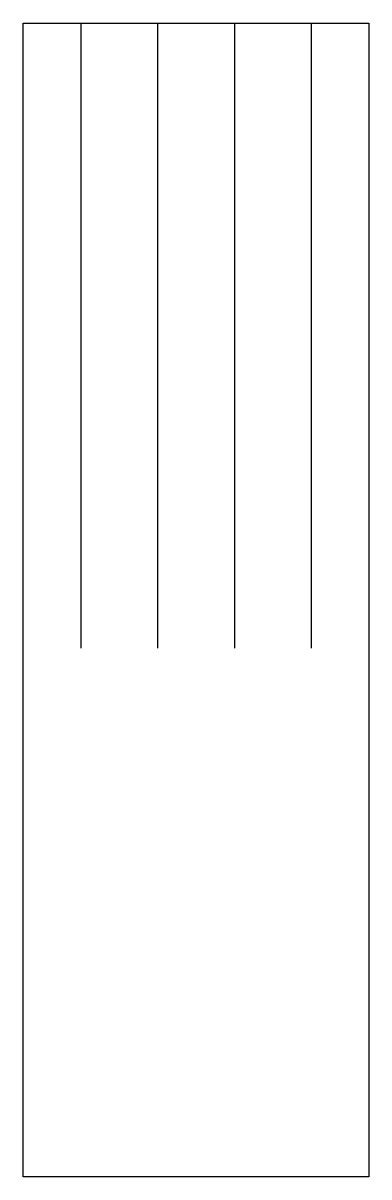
# Model space of a CAD drawing. Extents: x 0 to 18, y -60 to 0.
import ezdxf

# ---------------------------------------------------------------- set-up
doc = ezdxf.new("R2010")
doc.units = 0
doc.layers.add('LAYER_1', color=7, linetype='CONTINUOUS')

msp = doc.modelspace()

# ---------------------------------------------------------------- linework, layer by layer
at = {"layer": 'LAYER_1', "color": 250}
for points in [[(17.999, -60), (8.999, -60), (0, -60), (0, -30), (0, 0), (8.999, 0), (17.999, 0), (17.999, -30), (17.999, -60), (17.999, -60)], [(2.999, 0), (2.999, -16.255), (2.999, -32.51)], [(6.999, 0), (6.999, -16.255), (6.999, -32.51)], [(10.999, 0), (10.999, -16.255), (10.999, -32.51)], [(14.999, 0), (14.999, -16.255), (14.999, -32.51)]]:
    msp.add_lwpolyline(points, dxfattribs=at)

doc.saveas('drawing.dxf')
